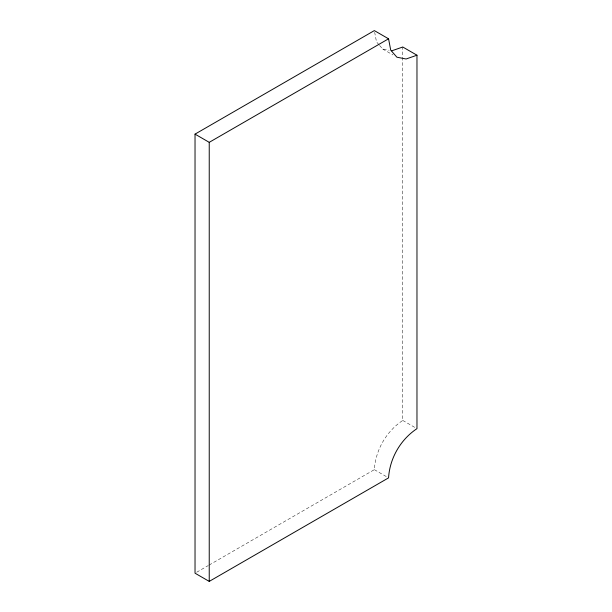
<?xml version="1.0" encoding="UTF-8"?>
<svg xmlns="http://www.w3.org/2000/svg" width="612" height="612" viewBox="0 0 612 612"><rect width="100%" height="100%" fill="white"/><g stroke="black" fill="none" stroke-linecap="round" stroke-linejoin="round"><path stroke-width="0.46" stroke-dasharray="3.06 2.29" d="M209.075 565.083L374.345 469.664C375.577 449.981 386.333 431.353 402.765 420.444L402.765 47.009M196.682 572.243L208.248 565.564M379.593 45.456L382.668 48.998L389.125 50.253M382.668 48.998L392.935 54.919M402.765 420.444L415.395 427.734M374.345 469.664L386.975 476.955M378.973 44.745L376.51 41.907L374.682 32.337"/><path stroke-width="0.92" d="M195.029 134.127L374.345 30.6L388.559 38.801L390.716 50.115L396.882 57.199L406.1 58.989L416.971 55.21L416.971 428.645C400.539 439.554 389.79 458.181 388.559 477.873L209.235 581.4L195.029 573.199L195.029 134.127L209.235 142.336L388.559 38.801M391.887 50.788L402.765 47.009L416.971 55.21M209.235 142.336L209.235 581.4"/></g></svg>
